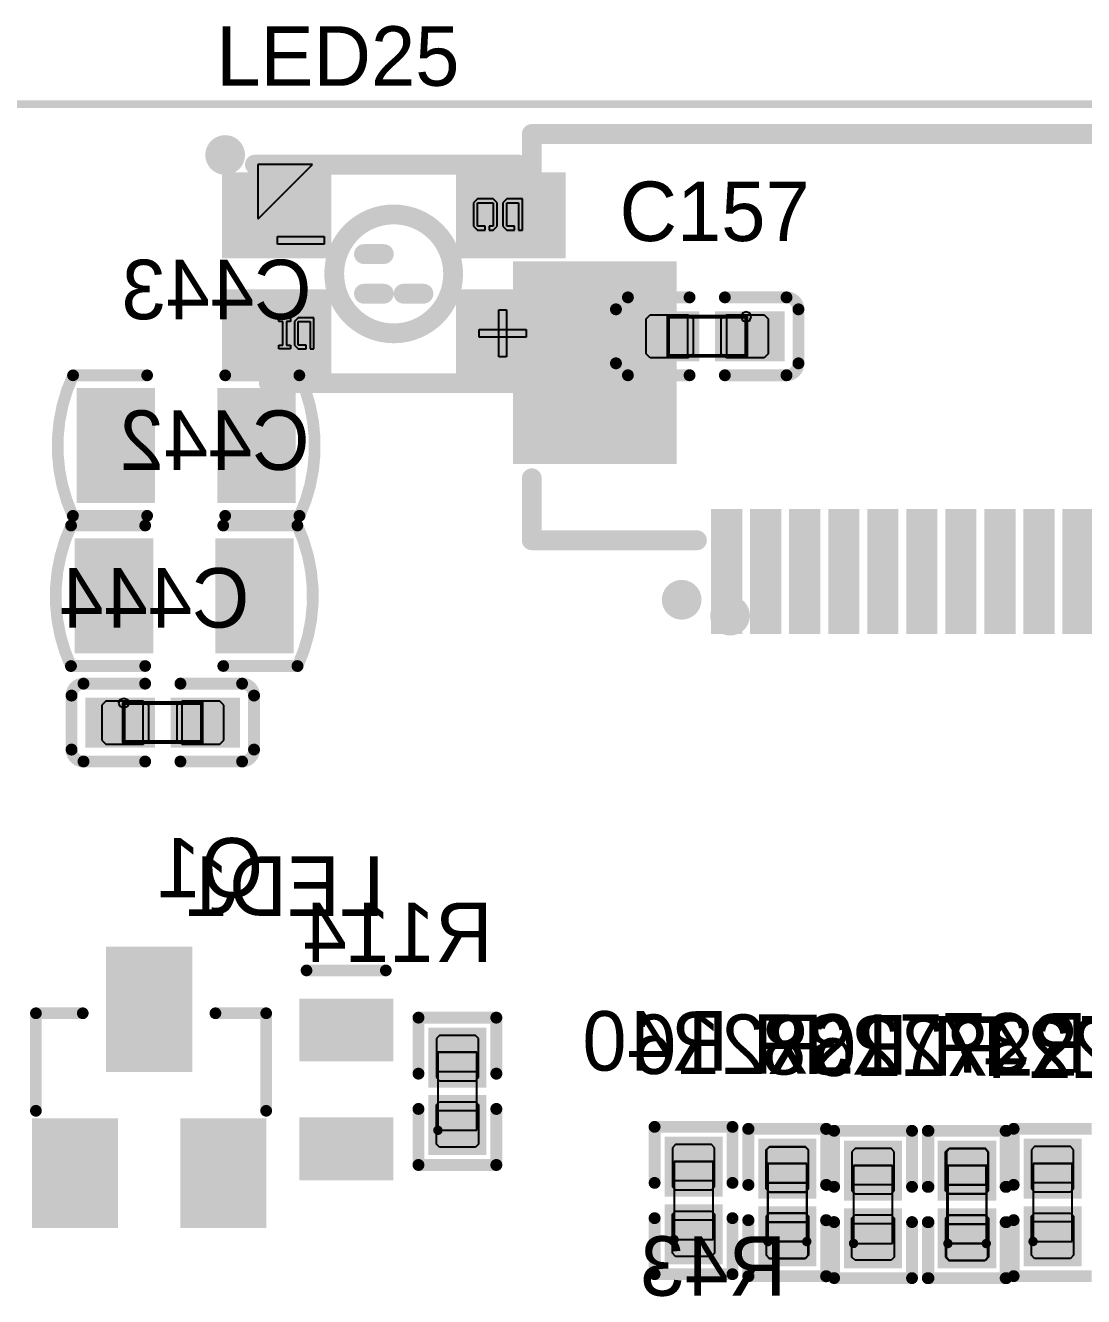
# Model space of a CAD drawing. Header units: millimetres. Extents: x 892 to 1144, y 1011 to 1123.
# Drawn here: x 965.87 to 979.42, y 1106.99 to 1123.28 of the extents above; entities that cross this region are included whole.
import ezdxf

# ---------------------------------------------------------------- set-up
doc = ezdxf.new("R2010")
doc.units = ezdxf.units.MM
for name, color, linetype in [('BottomLayer', 5, 'Continuous'), ('BottomOverlay', 54, 'Continuous'), ('BottomPaste', 16, 'Continuous'), ('BottomSolder', 6, 'Continuous'), ('KeepOutLayer', 6, 'Continuous'), ('Mechanical15', 56, 'Continuous'), ('Mechanical4', 56, 'Continuous'), ('Mechanical5', 56, 'Continuous'), ('Mechanical6', 56, 'Continuous'), ('TopLayer', 1, 'Continuous'), ('TopOverlay', 2, 'Continuous'), ('TopPaste', 8, 'Continuous'), ('TopSolder', 216, 'Continuous')]:
    doc.layers.add(name, color=color, linetype=linetype)

msp = doc.modelspace()

# ---------------------------------------------------------------- linework, layer by layer
at = {"layer": 'BottomLayer'}
for points in [[(972.16, 1117.713), (974.16, 1117.713), (972.16, 1120.213), (974.16, 1120.213)], [(966.625, 1117.265), (967.425, 1117.265), (966.625, 1118.535), (967.425, 1118.535)], [(968.425, 1117.265), (969.225, 1117.265), (968.425, 1118.535), (969.225, 1118.535)], [(974.7, 1115.537), (975, 1115.537), (974.7, 1117.037), (975, 1117.037)], [(975.2, 1115.537), (975.5, 1115.537), (975.2, 1117.037), (975.5, 1117.037)], [(975.7, 1115.537), (976, 1115.537), (975.7, 1117.037), (976, 1117.037)], [(976.2, 1115.537), (976.5, 1115.537), (976.2, 1117.037), (976.5, 1117.037)], [(976.7, 1115.537), (977, 1115.537), (976.7, 1117.037), (977, 1117.037)], [(977.2, 1115.537), (977.5, 1115.537), (977.2, 1117.037), (977.5, 1117.037)], [(977.7, 1115.537), (978, 1115.537), (977.7, 1117.037), (978, 1117.037)], [(978.2, 1115.537), (978.5, 1115.537), (978.2, 1117.037), (978.5, 1117.037)], [(978.7, 1115.537), (979, 1115.537), (978.7, 1117.037), (979, 1117.037)], [(979.2, 1115.537), (979.5, 1115.537), (979.2, 1117.037), (979.5, 1117.037)], [(966.6, 1115.34), (967.4, 1115.34), (966.6, 1116.61), (967.4, 1116.61)], [(968.4, 1115.34), (969.2, 1115.34), (968.4, 1116.61), (969.2, 1116.61)], [(966.685, 1114.08), (967.475, 1114.08), (966.685, 1114.62), (967.475, 1114.62)], [(967.775, 1114.08), (968.565, 1114.08), (967.775, 1114.62), (968.565, 1114.62)], [(967.9, 1111.375), (967, 1111.375), (967.9, 1109.975), (967, 1109.975)], [(970.475, 1110.112), (970.475, 1110.712), (969.475, 1110.112), (969.475, 1110.712)], [(971.67, 1109.775), (971.67, 1110.341), (971.13, 1109.775), (971.13, 1110.341)], [(971.67, 1108.909), (971.67, 1109.475), (971.13, 1108.909), (971.13, 1109.475)], [(970.475, 1108.588), (970.475, 1109.188), (969.475, 1108.588), (969.475, 1109.188)], [(966.95, 1109.175), (966.05, 1109.175), (966.95, 1107.975), (966.05, 1107.975)], [(968.85, 1109.175), (967.95, 1109.175), (968.85, 1107.975), (967.95, 1107.975)], [(974.695, 1108.375), (974.695, 1108.941), (974.155, 1108.375), (974.155, 1108.941)], [(975.898, 1108.349), (975.898, 1108.915), (975.358, 1108.349), (975.358, 1108.915)], [(976.995, 1108.325), (976.995, 1108.891), (976.455, 1108.325), (976.455, 1108.891)], [(978.204, 1108.324), (978.204, 1108.89), (977.664, 1108.324), (977.664, 1108.89)], [(979.295, 1108.35), (979.295, 1108.916), (978.755, 1108.35), (978.755, 1108.916)], [(974.695, 1107.509), (974.695, 1108.075), (974.155, 1107.509), (974.155, 1108.075)], [(975.898, 1107.483), (975.898, 1108.049), (975.358, 1107.483), (975.358, 1108.049)], [(979.295, 1107.484), (979.295, 1108.05), (978.755, 1107.484), (978.755, 1108.05)], [(976.995, 1107.459), (976.995, 1108.025), (976.455, 1107.459), (976.455, 1108.025)], [(978.204, 1107.458), (978.204, 1108.024), (977.664, 1107.458), (977.664, 1108.024)]]:
    msp.add_solid(points, dxfattribs=at)
at = {"layer": 'BottomOverlay'}
for points, const_width in [([(972.353, 1121.893), (987.847, 1121.893)], 0.254), ([(972.353, 1120.444), (972.353, 1121.893)], 0.254), ([(966.475, 1118.8), (967.425, 1118.8)], 0.15), ([(968.425, 1118.8), (969.375, 1118.8)], 0.15), ([(972.353, 1116.686), (972.353, 1117.481)], 0.254), ([(966.475, 1117), (967.425, 1117)], 0.15), ([(968.425, 1117), (969.375, 1117)], 0.15), ([(966.45, 1116.875), (967.4, 1116.875)], 0.15), ([(968.4, 1116.875), (969.35, 1116.875)], 0.15), ([(972.353, 1116.686), (974.469, 1116.686)], 0.254), ([(966.45, 1115.075), (967.4, 1115.075)], 0.15), ([(968.4, 1115.075), (969.35, 1115.075)], 0.15), ([(966.609, 1114.849), (967.399, 1114.849)], 0.152), ([(967.851, 1114.849), (968.641, 1114.849)], 0.152), ([(966.456, 1114.004), (966.456, 1114.696)], 0.152), ([(968.794, 1114.004), (968.794, 1114.696)], 0.152), ([(966.609, 1113.851), (967.399, 1113.851)], 0.152), ([(967.851, 1113.851), (968.641, 1113.851)], 0.152), ([(969.467, 1111.174), (970.483, 1111.174)], 0.15), ([(966, 1110.625), (966.6, 1110.625)], 0.15), ([(966, 1109.375), (966, 1110.625)], 0.15), ([(968.3, 1110.625), (968.95, 1110.625)], 0.15), ([(968.95, 1109.375), (968.95, 1110.625)], 0.15), ([(970.901, 1109.851), (970.901, 1110.569)], 0.152), ([(970.901, 1110.569), (971.899, 1110.569)], 0.152), ([(971.899, 1109.851), (971.899, 1110.569)], 0.152), ([(970.901, 1108.681), (970.901, 1109.399)], 0.152), ([(971.899, 1108.681), (971.899, 1109.399)], 0.152), ([(973.926, 1108.451), (973.926, 1109.169)], 0.152), ([(973.926, 1109.169), (974.924, 1109.169)], 0.152), ([(974.924, 1108.451), (974.924, 1109.169)], 0.152), ([(975.129, 1108.425), (975.129, 1109.143)], 0.152), ([(975.129, 1109.143), (976.127, 1109.143)], 0.152), ([(976.127, 1108.425), (976.127, 1109.143)], 0.152), ([(976.226, 1108.401), (976.226, 1109.119)], 0.152), ([(976.226, 1109.119), (977.224, 1109.119)], 0.152), ([(977.224, 1108.401), (977.224, 1109.119)], 0.152), ([(977.435, 1108.4), (977.435, 1109.118)], 0.152), ([(977.435, 1109.118), (978.433, 1109.118)], 0.152), ([(978.433, 1108.4), (978.433, 1109.118)], 0.152), ([(978.526, 1108.426), (978.526, 1109.144)], 0.152), ([(978.526, 1109.144), (979.524, 1109.144)], 0.152), ([(970.901, 1108.681), (971.899, 1108.681)], 0.152), ([(973.926, 1107.281), (973.926, 1107.999)], 0.152), ([(974.924, 1107.281), (974.924, 1107.999)], 0.152), ([(975.129, 1107.255), (975.129, 1107.973)], 0.152), ([(976.127, 1107.255), (976.127, 1107.973)], 0.152), ([(978.526, 1107.256), (978.526, 1107.974)], 0.152), ([(976.226, 1107.231), (976.226, 1107.949)], 0.152), ([(977.224, 1107.231), (977.224, 1107.949)], 0.152), ([(977.435, 1107.23), (977.435, 1107.948)], 0.152), ([(978.433, 1107.23), (978.433, 1107.948)], 0.152), ([(973.926, 1107.281), (974.924, 1107.281)], 0.152), ([(975.129, 1107.255), (976.127, 1107.255)], 0.152), ([(976.226, 1107.231), (977.224, 1107.231)], 0.152), ([(977.435, 1107.23), (978.433, 1107.23)], 0.152), ([(978.526, 1107.256), (979.524, 1107.256)], 0.152)]:
    msp.add_lwpolyline(points, dxfattribs=dict(at, const_width=const_width))
for points, const_width in [([(972.289, 1121.893, 1), (972.416, 1121.893, 1)], 0.127), ([(972.289, 1121.893, 1), (972.416, 1121.893, 1)], 0.127), ([(972.289, 1120.444, 1), (972.416, 1120.444, 1)], 0.127), ([(966.437, 1118.8, 1), (966.512, 1118.8, 1)], 0.075), ([(966.438, 1118.8, 1), (966.513, 1118.8, 1)], 0.075), ([(967.387, 1118.8, 1), (967.462, 1118.8, 1)], 0.075), ([(968.387, 1118.8, 1), (968.462, 1118.8, 1)], 0.075), ([(969.337, 1118.8, 1), (969.412, 1118.8, 1)], 0.075), ([(969.337, 1118.8, 1), (969.412, 1118.8, 1)], 0.075), ([(972.289, 1117.481, 1), (972.416, 1117.481, 1)], 0.127), ([(966.435, 1116.999, 1), (966.51, 1116.999, 1)], 0.075), ([(966.437, 1117, 1), (966.512, 1117, 1)], 0.075), ([(967.387, 1117, 1), (967.462, 1117, 1)], 0.075), ([(968.387, 1117, 1), (968.462, 1117, 1)], 0.075), ([(969.337, 1117, 1), (969.412, 1117, 1)], 0.075), ([(969.34, 1116.999, 1), (969.415, 1116.999, 1)], 0.075), ([(966.412, 1116.875, 1), (966.487, 1116.875, 1)], 0.075), ([(966.413, 1116.875, 1), (966.488, 1116.875, 1)], 0.075), ([(967.362, 1116.875, 1), (967.437, 1116.875, 1)], 0.075), ([(968.362, 1116.875, 1), (968.437, 1116.875, 1)], 0.075), ([(969.312, 1116.875, 1), (969.387, 1116.875, 1)], 0.075), ([(969.312, 1116.875, 1), (969.387, 1116.875, 1)], 0.075), ([(972.289, 1116.686, 1), (972.416, 1116.686, 1)], 0.127), ([(972.289, 1116.686, 1), (972.416, 1116.686, 1)], 0.127), ([(974.405, 1116.686, 1), (974.532, 1116.686, 1)], 0.127), ([(974.4, 1115.924, 1), (974.146, 1115.924, 1)], 0.254), ([(974.082, 1115.924, 1), (974.209, 1115.924, 1)], 0.127), ([(974.336, 1115.924, 1), (974.463, 1115.924, 1)], 0.127), ([(966.41, 1115.074, 1), (966.485, 1115.074, 1)], 0.075), ([(966.412, 1115.075, 1), (966.487, 1115.075, 1)], 0.075), ([(967.362, 1115.075, 1), (967.437, 1115.075, 1)], 0.075), ([(968.362, 1115.075, 1), (968.437, 1115.075, 1)], 0.075), ([(969.312, 1115.075, 1), (969.387, 1115.075, 1)], 0.075), ([(969.315, 1115.074, 1), (969.39, 1115.074, 1)], 0.075), ([(966.571, 1114.849, 1), (966.647, 1114.849, 1)], 0.0762), ([(966.571, 1114.849, 1), (966.647, 1114.849, 1)], 0.0762), ([(967.361, 1114.849, 1), (967.437, 1114.849, 1)], 0.0762), ([(967.813, 1114.849, 1), (967.889, 1114.849, 1)], 0.0762), ([(968.603, 1114.849, 1), (968.679, 1114.849, 1)], 0.0762), ([(968.603, 1114.849, 1), (968.679, 1114.849, 1)], 0.0762), ([(966.418, 1114.696, 1), (966.494, 1114.696, 1)], 0.0762), ([(966.418, 1114.696, 1), (966.494, 1114.696, 1)], 0.0762), ([(968.756, 1114.696, 1), (968.832, 1114.696, 1)], 0.0762), ([(968.756, 1114.696, 1), (968.832, 1114.696, 1)], 0.0762), ([(966.418, 1114.004, 1), (966.494, 1114.004, 1)], 0.0762), ([(966.418, 1114.004, 1), (966.494, 1114.004, 1)], 0.0762), ([(968.756, 1114.004, 1), (968.832, 1114.004, 1)], 0.0762), ([(968.756, 1114.004, 1), (968.832, 1114.004, 1)], 0.0762), ([(966.571, 1113.851, 1), (966.647, 1113.851, 1)], 0.0762), ([(966.571, 1113.851, 1), (966.647, 1113.851, 1)], 0.0762), ([(967.361, 1113.851, 1), (967.437, 1113.851, 1)], 0.0762), ([(967.813, 1113.851, 1), (967.889, 1113.851, 1)], 0.0762), ([(968.603, 1113.851, 1), (968.679, 1113.851, 1)], 0.0762), ([(968.603, 1113.851, 1), (968.679, 1113.851, 1)], 0.0762), ([(969.429, 1111.174, 1), (969.504, 1111.174, 1)], 0.075), ([(970.445, 1111.174, 1), (970.52, 1111.174, 1)], 0.075), ([(965.962, 1110.625, 1), (966.037, 1110.625, 1)], 0.075), ([(965.962, 1110.625, 1), (966.037, 1110.625, 1)], 0.075), ([(966.562, 1110.625, 1), (966.637, 1110.625, 1)], 0.075), ([(968.262, 1110.625, 1), (968.337, 1110.625, 1)], 0.075), ([(968.912, 1110.625, 1), (968.987, 1110.625, 1)], 0.075), ([(968.912, 1110.625, 1), (968.987, 1110.625, 1)], 0.075), ([(970.863, 1110.569, 1), (970.939, 1110.569, 1)], 0.0762), ([(970.863, 1110.569, 1), (970.939, 1110.569, 1)], 0.0762), ([(971.86, 1110.569, 1), (971.937, 1110.569, 1)], 0.0762), ([(971.86, 1110.569, 1), (971.937, 1110.569, 1)], 0.0762), ([(970.863, 1109.851, 1), (970.939, 1109.851, 1)], 0.0762), ([(971.86, 1109.851, 1), (971.937, 1109.851, 1)], 0.0762), ([(965.962, 1109.375, 1), (966.037, 1109.375, 1)], 0.075), ([(968.912, 1109.375, 1), (968.987, 1109.375, 1)], 0.075), ([(970.863, 1109.399, 1), (970.939, 1109.399, 1)], 0.0762), ([(971.86, 1109.399, 1), (971.937, 1109.399, 1)], 0.0762), ([(973.888, 1109.169, 1), (973.964, 1109.169, 1)], 0.0762), ([(973.888, 1109.169, 1), (973.964, 1109.169, 1)], 0.0762), ([(974.886, 1109.169, 1), (974.962, 1109.169, 1)], 0.0762), ([(974.886, 1109.169, 1), (974.962, 1109.169, 1)], 0.0762), ([(975.091, 1109.143, 1), (975.167, 1109.143, 1)], 0.0762), ([(975.091, 1109.143, 1), (975.167, 1109.143, 1)], 0.0762), ([(976.088, 1109.143, 1), (976.165, 1109.143, 1)], 0.0762), ([(976.088, 1109.143, 1), (976.165, 1109.143, 1)], 0.0762), ([(976.188, 1109.119, 1), (976.264, 1109.119, 1)], 0.0762), ([(976.188, 1109.119, 1), (976.264, 1109.119, 1)], 0.0762), ([(977.186, 1109.119, 1), (977.262, 1109.119, 1)], 0.0762), ([(977.186, 1109.119, 1), (977.262, 1109.119, 1)], 0.0762), ([(977.397, 1109.118, 1), (977.473, 1109.118, 1)], 0.0762), ([(977.397, 1109.118, 1), (977.473, 1109.118, 1)], 0.0762), ([(978.395, 1109.118, 1), (978.471, 1109.118, 1)], 0.0762), ([(978.395, 1109.118, 1), (978.471, 1109.118, 1)], 0.0762), ([(978.488, 1109.144, 1), (978.564, 1109.144, 1)], 0.0762), ([(978.488, 1109.144, 1), (978.564, 1109.144, 1)], 0.0762), ([(970.863, 1108.681, 1), (970.939, 1108.681, 1)], 0.0762), ([(970.863, 1108.681, 1), (970.939, 1108.681, 1)], 0.0762), ([(971.86, 1108.681, 1), (971.937, 1108.681, 1)], 0.0762), ([(971.86, 1108.681, 1), (971.937, 1108.681, 1)], 0.0762), ([(973.888, 1108.451, 1), (973.964, 1108.451, 1)], 0.0762), ([(974.886, 1108.451, 1), (974.962, 1108.451, 1)], 0.0762), ([(975.091, 1108.425, 1), (975.167, 1108.425, 1)], 0.0762), ([(976.088, 1108.425, 1), (976.165, 1108.425, 1)], 0.0762), ([(976.188, 1108.401, 1), (976.264, 1108.401, 1)], 0.0762), ([(977.186, 1108.401, 1), (977.262, 1108.401, 1)], 0.0762), ([(977.397, 1108.4, 1), (977.473, 1108.4, 1)], 0.0762), ([(978.395, 1108.4, 1), (978.471, 1108.4, 1)], 0.0762), ([(978.488, 1108.426, 1), (978.564, 1108.426, 1)], 0.0762), ([(973.888, 1107.999, 1), (973.964, 1107.999, 1)], 0.0762), ([(974.886, 1107.999, 1), (974.962, 1107.999, 1)], 0.0762), ([(975.091, 1107.973, 1), (975.167, 1107.973, 1)], 0.0762), ([(976.088, 1107.973, 1), (976.165, 1107.973, 1)], 0.0762), ([(978.488, 1107.974, 1), (978.564, 1107.974, 1)], 0.0762), ([(976.188, 1107.949, 1), (976.264, 1107.949, 1)], 0.0762), ([(977.186, 1107.949, 1), (977.262, 1107.949, 1)], 0.0762), ([(977.397, 1107.948, 1), (977.473, 1107.948, 1)], 0.0762), ([(978.395, 1107.948, 1), (978.471, 1107.948, 1)], 0.0762), ([(973.888, 1107.281, 1), (973.964, 1107.281, 1)], 0.0762), ([(973.888, 1107.281, 1), (973.964, 1107.281, 1)], 0.0762), ([(974.886, 1107.281, 1), (974.962, 1107.281, 1)], 0.0762), ([(974.886, 1107.281, 1), (974.962, 1107.281, 1)], 0.0762), ([(975.091, 1107.255, 1), (975.167, 1107.255, 1)], 0.0762), ([(975.091, 1107.255, 1), (975.167, 1107.255, 1)], 0.0762), ([(976.088, 1107.255, 1), (976.165, 1107.255, 1)], 0.0762), ([(976.088, 1107.255, 1), (976.165, 1107.255, 1)], 0.0762), ([(976.188, 1107.231, 1), (976.264, 1107.231, 1)], 0.0762), ([(976.188, 1107.231, 1), (976.264, 1107.231, 1)], 0.0762), ([(977.186, 1107.231, 1), (977.262, 1107.231, 1)], 0.0762), ([(977.186, 1107.231, 1), (977.262, 1107.231, 1)], 0.0762), ([(977.397, 1107.23, 1), (977.473, 1107.23, 1)], 0.0762), ([(977.397, 1107.23, 1), (977.473, 1107.23, 1)], 0.0762), ([(978.395, 1107.23, 1), (978.471, 1107.23, 1)], 0.0762), ([(978.395, 1107.23, 1), (978.471, 1107.23, 1)], 0.0762), ([(978.488, 1107.256, 1), (978.564, 1107.256, 1)], 0.0762), ([(978.488, 1107.256, 1), (978.564, 1107.256, 1)], 0.0762)]:
    msp.add_lwpolyline(points, format="xyb", close=True, dxfattribs=dict(at, const_width=const_width))
for points, const_width in [([(966.473, 1116.999, -0.21896), (966.476, 1118.8)], 0.15), ([(969.374, 1118.8, -0.21896), (969.377, 1116.999)], 0.15), ([(966.448, 1115.074, -0.21896), (966.451, 1116.875)], 0.15), ([(969.349, 1116.875, -0.21896), (969.352, 1115.074)], 0.15), ([(966.456, 1114.696, -0.414214), (966.609, 1114.849)], 0.152), ([(968.641, 1114.849, -0.414214), (968.794, 1114.696)], 0.152), ([(966.609, 1113.851, -0.414214), (966.456, 1114.004)], 0.152), ([(968.794, 1114.004, -0.414214), (968.641, 1113.851)], 0.152)]:
    msp.add_lwpolyline(points, format="xyb", dxfattribs=dict(at, const_width=const_width))
at = {"layer": 'BottomPaste'}
for p, q in [((966.895, 1114.625), (966.845, 1114.575)), ((966.845, 1114.575), (966.845, 1114.125)), ((967.375, 1114.625), (966.895, 1114.625)), ((967.445, 1114.575), (967.375, 1114.625)), ((967.445, 1114.125), (967.445, 1114.575)), ((967.875, 1114.625), (967.805, 1114.575)), ((967.805, 1114.575), (967.805, 1114.125)), ((968.355, 1114.625), (967.875, 1114.625)), ((968.405, 1114.575), (968.355, 1114.625)), ((968.405, 1114.125), (968.405, 1114.575)), ((966.845, 1114.125), (966.895, 1114.075)), ((966.895, 1114.075), (967.375, 1114.075)), ((967.375, 1114.075), (967.445, 1114.125)), ((967.805, 1114.125), (967.875, 1114.075)), ((967.875, 1114.075), (968.355, 1114.075)), ((968.355, 1114.075), (968.405, 1114.125)), ((971.17, 1110.341), (971.13, 1110.301)), ((971.63, 1110.341), (971.17, 1110.341)), ((971.67, 1110.301), (971.63, 1110.341)), ((971.13, 1110.301), (971.13, 1109.8)), ((971.67, 1109.8), (971.67, 1110.301)), ((971.13, 1109.8), (971.17, 1109.76)), ((971.17, 1109.76), (971.63, 1109.76)), ((971.63, 1109.76), (971.67, 1109.8)), ((971.13, 1109.45), (971.17, 1109.49)), ((971.13, 1108.949), (971.13, 1109.45)), ((971.17, 1109.49), (971.63, 1109.49)), ((971.63, 1109.49), (971.67, 1109.45)), ((971.67, 1109.45), (971.67, 1108.949)), ((971.17, 1108.909), (971.13, 1108.949)), ((971.63, 1108.909), (971.17, 1108.909)), ((971.67, 1108.949), (971.63, 1108.909)), ((974.195, 1108.941), (974.155, 1108.901)), ((974.155, 1108.901), (974.155, 1108.4)), ((974.655, 1108.941), (974.195, 1108.941)), ((974.695, 1108.901), (974.655, 1108.941)), ((974.695, 1108.4), (974.695, 1108.901)), ((975.398, 1108.915), (975.358, 1108.875)), ((975.358, 1108.875), (975.358, 1108.374)), ((975.858, 1108.915), (975.398, 1108.915)), ((975.898, 1108.875), (975.858, 1108.915)), ((975.898, 1108.374), (975.898, 1108.875)), ((976.495, 1108.891), (976.455, 1108.851)), ((976.955, 1108.891), (976.495, 1108.891)), ((976.995, 1108.851), (976.955, 1108.891)), ((977.704, 1108.89), (977.664, 1108.85)), ((978.164, 1108.89), (977.704, 1108.89)), ((978.204, 1108.85), (978.164, 1108.89)), ((978.795, 1108.916), (978.755, 1108.876)), ((978.755, 1108.876), (978.755, 1108.375)), ((979.255, 1108.916), (978.795, 1108.916)), ((979.295, 1108.876), (979.255, 1108.916)), ((979.295, 1108.375), (979.295, 1108.876)), ((976.455, 1108.851), (976.455, 1108.35)), ((976.995, 1108.35), (976.995, 1108.851)), ((977.664, 1108.85), (977.664, 1108.349)), ((978.204, 1108.349), (978.204, 1108.85)), ((974.155, 1108.4), (974.195, 1108.36)), ((974.655, 1108.36), (974.695, 1108.4)), ((975.358, 1108.374), (975.398, 1108.334)), ((975.858, 1108.334), (975.898, 1108.374)), ((978.755, 1108.375), (978.795, 1108.335)), ((979.255, 1108.335), (979.295, 1108.375)), ((974.195, 1108.36), (974.655, 1108.36)), ((975.398, 1108.334), (975.858, 1108.334)), ((976.455, 1108.35), (976.495, 1108.31)), ((976.495, 1108.31), (976.955, 1108.31)), ((976.955, 1108.31), (976.995, 1108.35)), ((977.664, 1108.349), (977.704, 1108.309)), ((977.704, 1108.309), (978.164, 1108.309)), ((978.164, 1108.309), (978.204, 1108.349)), ((978.795, 1108.335), (979.255, 1108.335)), ((974.155, 1108.05), (974.195, 1108.09)), ((974.155, 1107.549), (974.155, 1108.05)), ((974.195, 1108.09), (974.655, 1108.09)), ((974.655, 1108.09), (974.695, 1108.05)), ((974.695, 1108.05), (974.695, 1107.549)), ((975.358, 1108.024), (975.398, 1108.064)), ((975.398, 1108.064), (975.858, 1108.064)), ((975.858, 1108.064), (975.898, 1108.024)), ((978.755, 1108.025), (978.795, 1108.065)), ((978.795, 1108.065), (979.255, 1108.065)), ((979.255, 1108.065), (979.295, 1108.025)), ((975.358, 1107.523), (975.358, 1108.024)), ((975.898, 1108.024), (975.898, 1107.523)), ((976.455, 1108), (976.495, 1108.04)), ((976.455, 1107.499), (976.455, 1108)), ((976.495, 1108.04), (976.955, 1108.04)), ((976.955, 1108.04), (976.995, 1108)), ((976.995, 1108), (976.995, 1107.499)), ((977.664, 1107.999), (977.704, 1108.039)), ((977.664, 1107.498), (977.664, 1107.999)), ((977.704, 1108.039), (978.164, 1108.039)), ((978.164, 1108.039), (978.204, 1107.999)), ((978.204, 1107.999), (978.204, 1107.498)), ((978.755, 1107.524), (978.755, 1108.025)), ((979.295, 1108.025), (979.295, 1107.524)), ((974.195, 1107.509), (974.155, 1107.549)), ((974.655, 1107.509), (974.195, 1107.509)), ((974.695, 1107.549), (974.655, 1107.509)), ((975.398, 1107.483), (975.358, 1107.523)), ((975.858, 1107.483), (975.398, 1107.483)), ((975.898, 1107.523), (975.858, 1107.483)), ((976.495, 1107.459), (976.455, 1107.499)), ((976.955, 1107.459), (976.495, 1107.459)), ((976.995, 1107.499), (976.955, 1107.459)), ((977.704, 1107.458), (977.664, 1107.498)), ((978.164, 1107.458), (977.704, 1107.458)), ((978.204, 1107.498), (978.164, 1107.458)), ((978.795, 1107.484), (978.755, 1107.524)), ((979.255, 1107.484), (978.795, 1107.484)), ((979.295, 1107.524), (979.255, 1107.484))]:
    msp.add_line(p, q, dxfattribs=at)
for points in [[(972.16, 1117.713), (974.16, 1117.713), (972.16, 1120.213), (974.16, 1120.213)], [(966.625, 1117.265), (967.425, 1117.265), (966.625, 1118.535), (967.425, 1118.535)], [(968.425, 1117.265), (969.225, 1117.265), (968.425, 1118.535), (969.225, 1118.535)], [(974.7, 1115.537), (975, 1115.537), (974.7, 1117.037), (975, 1117.037)], [(975.2, 1115.537), (975.5, 1115.537), (975.2, 1117.037), (975.5, 1117.037)], [(975.7, 1115.537), (976, 1115.537), (975.7, 1117.037), (976, 1117.037)], [(976.2, 1115.537), (976.5, 1115.537), (976.2, 1117.037), (976.5, 1117.037)], [(976.7, 1115.537), (977, 1115.537), (976.7, 1117.037), (977, 1117.037)], [(977.2, 1115.537), (977.5, 1115.537), (977.2, 1117.037), (977.5, 1117.037)], [(977.7, 1115.537), (978, 1115.537), (977.7, 1117.037), (978, 1117.037)], [(978.2, 1115.537), (978.5, 1115.537), (978.2, 1117.037), (978.5, 1117.037)], [(978.7, 1115.537), (979, 1115.537), (978.7, 1117.037), (979, 1117.037)], [(979.2, 1115.537), (979.5, 1115.537), (979.2, 1117.037), (979.5, 1117.037)], [(966.6, 1115.34), (967.4, 1115.34), (966.6, 1116.61), (967.4, 1116.61)], [(968.4, 1115.34), (969.2, 1115.34), (968.4, 1116.61), (969.2, 1116.61)], [(966.685, 1114.08), (967.475, 1114.08), (966.685, 1114.62), (967.475, 1114.62)], [(967.775, 1114.08), (968.565, 1114.08), (967.775, 1114.62), (968.565, 1114.62)], [(967.9, 1111.375), (967, 1111.375), (967.9, 1109.975), (967, 1109.975)], [(970.475, 1110.112), (970.475, 1110.712), (969.475, 1110.112), (969.475, 1110.712)], [(971.67, 1109.775), (971.67, 1110.341), (971.13, 1109.775), (971.13, 1110.341)], [(971.67, 1108.909), (971.67, 1109.475), (971.13, 1108.909), (971.13, 1109.475)], [(970.475, 1108.588), (970.475, 1109.188), (969.475, 1108.588), (969.475, 1109.188)], [(966.95, 1109.175), (966.05, 1109.175), (966.95, 1107.975), (966.05, 1107.975)], [(968.85, 1109.175), (967.95, 1109.175), (968.85, 1107.975), (967.95, 1107.975)], [(974.695, 1108.375), (974.695, 1108.941), (974.155, 1108.375), (974.155, 1108.941)], [(975.898, 1108.349), (975.898, 1108.915), (975.358, 1108.349), (975.358, 1108.915)], [(976.995, 1108.325), (976.995, 1108.891), (976.455, 1108.325), (976.455, 1108.891)], [(978.204, 1108.324), (978.204, 1108.89), (977.664, 1108.324), (977.664, 1108.89)], [(979.295, 1108.35), (979.295, 1108.916), (978.755, 1108.35), (978.755, 1108.916)], [(974.695, 1107.509), (974.695, 1108.075), (974.155, 1107.509), (974.155, 1108.075)], [(975.898, 1107.483), (975.898, 1108.049), (975.358, 1107.483), (975.358, 1108.049)], [(979.295, 1107.484), (979.295, 1108.05), (978.755, 1107.484), (978.755, 1108.05)], [(976.995, 1107.459), (976.995, 1108.025), (976.455, 1107.459), (976.455, 1108.025)], [(978.204, 1107.458), (978.204, 1108.024), (977.664, 1107.458), (977.664, 1108.024)]]:
    msp.add_solid(points, dxfattribs=at)
at = {"layer": 'BottomSolder'}
for points in [[(972.11, 1117.663), (974.21, 1117.663), (972.11, 1120.263), (974.21, 1120.263)], [(966.523, 1117.163), (967.527, 1117.163), (966.523, 1118.637), (967.527, 1118.637)], [(968.323, 1117.163), (969.327, 1117.163), (968.323, 1118.637), (969.327, 1118.637)], [(974.65, 1115.487), (975.05, 1115.487), (974.65, 1117.087), (975.05, 1117.087)], [(975.15, 1115.487), (975.55, 1115.487), (975.15, 1117.087), (975.55, 1117.087)], [(975.65, 1115.487), (976.05, 1115.487), (975.65, 1117.087), (976.05, 1117.087)], [(976.15, 1115.487), (976.55, 1115.487), (976.15, 1117.087), (976.55, 1117.087)], [(976.65, 1115.487), (977.05, 1115.487), (976.65, 1117.087), (977.05, 1117.087)], [(977.15, 1115.487), (977.55, 1115.487), (977.15, 1117.087), (977.55, 1117.087)], [(977.65, 1115.487), (978.05, 1115.487), (977.65, 1117.087), (978.05, 1117.087)], [(978.15, 1115.487), (978.55, 1115.487), (978.15, 1117.087), (978.55, 1117.087)], [(978.65, 1115.487), (979.05, 1115.487), (978.65, 1117.087), (979.05, 1117.087)], [(979.15, 1115.487), (979.55, 1115.487), (979.15, 1117.087), (979.55, 1117.087)], [(966.498, 1115.238), (967.502, 1115.238), (966.498, 1116.712), (967.502, 1116.712)], [(968.298, 1115.238), (969.302, 1115.238), (968.298, 1116.712), (969.302, 1116.712)], [(966.634, 1114.029), (967.526, 1114.029), (966.634, 1114.671), (967.526, 1114.671)], [(967.724, 1114.029), (968.616, 1114.029), (967.724, 1114.671), (968.616, 1114.671)], [(968.002, 1111.477), (966.898, 1111.477), (968.002, 1109.873), (966.898, 1109.873)], [(970.577, 1110.01), (970.577, 1110.814), (969.373, 1110.01), (969.373, 1110.814)], [(971.772, 1109.673), (971.772, 1110.442), (971.028, 1109.673), (971.028, 1110.442)], [(971.772, 1108.808), (971.772, 1109.577), (971.028, 1108.808), (971.028, 1109.577)], [(967.052, 1109.277), (965.948, 1109.277), (967.052, 1107.873), (965.948, 1107.873)], [(968.952, 1109.277), (967.848, 1109.277), (968.952, 1107.873), (967.848, 1107.873)], [(970.577, 1108.486), (970.577, 1109.29), (969.373, 1108.486), (969.373, 1109.29)], [(974.797, 1108.273), (974.797, 1109.042), (974.053, 1108.273), (974.053, 1109.042)], [(976, 1108.247), (976, 1109.016), (975.256, 1108.247), (975.256, 1109.016)], [(977.097, 1108.223), (977.097, 1108.992), (976.353, 1108.223), (976.353, 1108.992)], [(978.306, 1108.222), (978.306, 1108.991), (977.562, 1108.222), (977.562, 1108.991)], [(979.397, 1108.248), (979.397, 1109.017), (978.653, 1108.248), (978.653, 1109.017)], [(974.797, 1107.408), (974.797, 1108.177), (974.053, 1107.408), (974.053, 1108.177)], [(976, 1107.382), (976, 1108.151), (975.256, 1107.382), (975.256, 1108.151)], [(977.097, 1107.358), (977.097, 1108.127), (976.353, 1107.358), (976.353, 1108.127)], [(978.306, 1107.357), (978.306, 1108.126), (977.562, 1107.357), (977.562, 1108.126)], [(979.397, 1107.383), (979.397, 1108.152), (978.653, 1107.383), (978.653, 1108.152)]]:
    msp.add_solid(points, dxfattribs=at)
at = {"layer": 'KeepOutLayer', "const_width": 0.1}
msp.add_lwpolyline([(891.925, 1122.275), (1123.925, 1122.275)], dxfattribs=at)
at = {"layer": 'Mechanical15'}
for p, q in [((975.1, 1119.615), (975.054, 1119.596)), ((975.146, 1119.596), (975.1, 1119.615)), ((974.35, 1119.55), (974.1, 1119.55)), ((974.1, 1119.55), (974.1, 1119.05)), ((974.35, 1119.05), (974.35, 1119.55)), ((974.85, 1119.55), (975.1, 1119.55)), ((974.85, 1119.05), (974.85, 1119.55)), ((975.054, 1119.596), (975.035, 1119.55)), ((975.035, 1119.55), (975.035, 1119.55)), ((975.035, 1119.55), (975.054, 1119.504)), ((975.054, 1119.504), (975.1, 1119.485)), ((975.1, 1119.55), (975.1, 1119.05)), ((975.1, 1119.485), (975.146, 1119.504)), ((975.165, 1119.55), (975.146, 1119.596)), ((975.146, 1119.504), (975.165, 1119.55)), ((975.165, 1119.55), (975.165, 1119.55)), ((974.1, 1119.05), (974.35, 1119.05)), ((975.1, 1119.05), (974.85, 1119.05)), ((967.06, 1114.6), (967.079, 1114.646)), ((967.079, 1114.554), (967.06, 1114.6)), ((967.06, 1114.6), (967.06, 1114.6)), ((967.079, 1114.646), (967.125, 1114.665)), ((967.125, 1114.665), (967.171, 1114.646)), ((967.375, 1114.6), (967.125, 1114.6)), ((967.125, 1114.6), (967.125, 1114.1)), ((967.171, 1114.646), (967.19, 1114.6)), ((967.19, 1114.6), (967.171, 1114.554)), ((967.19, 1114.6), (967.19, 1114.6)), ((967.375, 1114.1), (967.375, 1114.6)), ((967.875, 1114.6), (968.125, 1114.6)), ((967.875, 1114.1), (967.875, 1114.6)), ((968.125, 1114.6), (968.125, 1114.1)), ((967.125, 1114.535), (967.079, 1114.554)), ((967.171, 1114.554), (967.125, 1114.535)), ((967.125, 1114.1), (967.375, 1114.1)), ((968.125, 1114.1), (967.875, 1114.1))]:
    msp.add_line(p, q, dxfattribs=at)
at = {"layer": 'Mechanical15', "const_width": 0.0508}
for points in [[(974.1, 1119.55), (975.1, 1119.55)], [(974.1, 1119.05), (974.1, 1119.55)], [(975.1, 1119.05), (975.1, 1119.55)], [(974.1, 1119.05), (975.1, 1119.05)], [(967.125, 1114.6), (968.125, 1114.6)], [(967.125, 1114.1), (967.125, 1114.6)], [(968.125, 1114.1), (968.125, 1114.6)], [(967.125, 1114.1), (968.125, 1114.1)]]:
    msp.add_lwpolyline(points, dxfattribs=at)
at = {"layer": 'Mechanical15', "const_width": 0.0254}
for points in [[(974.087, 1119.55, 1), (974.113, 1119.55, 1)], [(974.087, 1119.55, 1), (974.113, 1119.55, 1)], [(975.087, 1119.55, 1), (975.113, 1119.55, 1)], [(975.087, 1119.55, 1), (975.113, 1119.55, 1)], [(974.087, 1119.05, 1), (974.113, 1119.05, 1)], [(974.087, 1119.05, 1), (974.113, 1119.05, 1)], [(975.087, 1119.05, 1), (975.113, 1119.05, 1)], [(975.087, 1119.05, 1), (975.113, 1119.05, 1)], [(967.112, 1114.6, 1), (967.138, 1114.6, 1)], [(967.112, 1114.6, 1), (967.138, 1114.6, 1)], [(968.112, 1114.6, 1), (968.138, 1114.6, 1)], [(968.112, 1114.6, 1), (968.138, 1114.6, 1)], [(967.112, 1114.1, 1), (967.138, 1114.1, 1)], [(967.112, 1114.1, 1), (967.138, 1114.1, 1)], [(968.112, 1114.1, 1), (968.138, 1114.1, 1)], [(968.112, 1114.1, 1), (968.138, 1114.1, 1)]]:
    msp.add_lwpolyline(points, format="xyb", close=True, dxfattribs=at)
at = {"layer": 'Mechanical4'}
for p, q in [((971.15, 1110.125), (971.15, 1109.125)), ((971.65, 1110.125), (971.15, 1110.125)), ((971.65, 1109.125), (971.65, 1110.125)), ((971.15, 1109.125), (971.65, 1109.125)), ((974.175, 1108.725), (974.175, 1107.725)), ((974.675, 1108.725), (974.175, 1108.725)), ((974.675, 1107.725), (974.675, 1108.725)), ((975.375, 1107.699), (975.375, 1108.699)), ((975.375, 1108.699), (975.875, 1108.699)), ((975.378, 1108.699), (975.378, 1107.699)), ((975.878, 1108.699), (975.378, 1108.699)), ((975.875, 1108.699), (975.875, 1107.699)), ((975.878, 1107.699), (975.878, 1108.699)), ((978.775, 1108.7), (978.775, 1107.7)), ((979.275, 1108.7), (978.775, 1108.7)), ((979.275, 1107.7), (979.275, 1108.7)), ((976.475, 1108.675), (976.475, 1107.675)), ((976.975, 1108.675), (976.475, 1108.675)), ((976.975, 1107.675), (976.975, 1108.675)), ((977.675, 1107.674), (977.675, 1108.674)), ((977.675, 1108.674), (978.175, 1108.674)), ((977.684, 1108.674), (977.684, 1107.674)), ((978.184, 1108.674), (977.684, 1108.674)), ((978.175, 1108.674), (978.175, 1107.674)), ((978.184, 1107.674), (978.184, 1108.674)), ((974.175, 1107.725), (974.675, 1107.725)), ((975.875, 1107.699), (975.375, 1107.699)), ((975.378, 1107.699), (975.878, 1107.699)), ((976.475, 1107.675), (976.975, 1107.675)), ((978.175, 1107.674), (977.675, 1107.674)), ((977.684, 1107.674), (978.184, 1107.674)), ((978.775, 1107.7), (979.275, 1107.7))]:
    msp.add_line(p, q, dxfattribs=at)
at = {"layer": 'Mechanical5'}
for p, q in [((971.15, 1109.876), (971.15, 1110.126)), ((971.15, 1110.126), (971.65, 1110.126)), ((971.65, 1110.126), (971.65, 1109.876)), ((971.65, 1109.876), (971.15, 1109.876)), ((971.15, 1109.375), (971.15, 1109.125)), ((971.65, 1109.375), (971.15, 1109.375)), ((971.65, 1109.125), (971.65, 1109.375)), ((971.15, 1109.125), (971.65, 1109.125)), ((974.175, 1108.476), (974.175, 1108.726)), ((974.175, 1108.726), (974.675, 1108.726)), ((974.675, 1108.726), (974.675, 1108.476)), ((975.875, 1108.7), (975.375, 1108.7)), ((975.375, 1108.7), (975.375, 1108.45)), ((975.378, 1108.45), (975.378, 1108.7)), ((975.378, 1108.7), (975.878, 1108.7)), ((975.875, 1108.45), (975.875, 1108.7)), ((975.878, 1108.7), (975.878, 1108.45)), ((978.775, 1108.451), (978.775, 1108.701)), ((978.775, 1108.701), (979.275, 1108.701)), ((979.275, 1108.701), (979.275, 1108.451)), ((976.475, 1108.426), (976.475, 1108.676)), ((976.475, 1108.676), (976.975, 1108.676)), ((976.975, 1108.676), (976.975, 1108.426)), ((978.175, 1108.675), (977.675, 1108.675)), ((977.675, 1108.675), (977.675, 1108.425)), ((977.684, 1108.425), (977.684, 1108.675)), ((977.684, 1108.675), (978.184, 1108.675)), ((978.175, 1108.425), (978.175, 1108.675)), ((978.184, 1108.675), (978.184, 1108.425)), ((974.675, 1108.476), (974.175, 1108.476)), ((975.375, 1108.45), (975.875, 1108.45)), ((975.878, 1108.45), (975.378, 1108.45)), ((976.975, 1108.426), (976.475, 1108.426)), ((977.675, 1108.425), (978.175, 1108.425)), ((978.184, 1108.425), (977.684, 1108.425)), ((979.275, 1108.451), (978.775, 1108.451)), ((974.175, 1107.975), (974.175, 1107.725)), ((974.675, 1107.975), (974.175, 1107.975)), ((974.675, 1107.725), (974.675, 1107.975)), ((975.375, 1107.699), (975.375, 1107.949)), ((975.375, 1107.949), (975.875, 1107.949)), ((975.378, 1107.949), (975.378, 1107.699)), ((975.878, 1107.949), (975.378, 1107.949)), ((975.875, 1107.949), (975.875, 1107.699)), ((975.878, 1107.699), (975.878, 1107.949)), ((976.475, 1107.925), (976.475, 1107.675)), ((976.975, 1107.925), (976.475, 1107.925)), ((976.975, 1107.675), (976.975, 1107.925)), ((977.675, 1107.674), (977.675, 1107.924)), ((977.675, 1107.924), (978.175, 1107.924)), ((977.684, 1107.924), (977.684, 1107.674)), ((978.184, 1107.924), (977.684, 1107.924)), ((978.175, 1107.924), (978.175, 1107.674)), ((978.184, 1107.674), (978.184, 1107.924)), ((978.775, 1107.95), (978.775, 1107.7)), ((979.275, 1107.95), (978.775, 1107.95)), ((979.275, 1107.7), (979.275, 1107.95)), ((974.175, 1107.725), (974.675, 1107.725)), ((975.875, 1107.699), (975.375, 1107.699)), ((975.378, 1107.699), (975.878, 1107.699)), ((976.475, 1107.675), (976.975, 1107.675)), ((978.175, 1107.674), (977.675, 1107.674)), ((977.684, 1107.674), (978.184, 1107.674)), ((978.775, 1107.7), (979.275, 1107.7))]:
    msp.add_line(p, q, dxfattribs=at)
at = {"layer": 'Mechanical6'}
for p, q in [((969.543, 1121.5), (968.843, 1121.5)), ((968.843, 1121.5), (968.843, 1120.81)), ((968.853, 1120.81), (969.543, 1121.5)), ((971.657, 1121.062), (971.607, 1121.012)), ((971.607, 1121.012), (971.607, 1120.712)), ((971.857, 1121.062), (971.657, 1121.062)), ((971.657, 1120.712), (971.657, 1121.012)), ((971.657, 1121.012), (971.857, 1121.012)), ((971.907, 1121.012), (971.857, 1121.062)), ((971.857, 1121.012), (971.857, 1120.712)), ((971.907, 1120.712), (971.907, 1121.012)), ((971.907, 1121.012), (971.907, 1121.012)), ((972.032, 1121.062), (971.982, 1121.012)), ((971.982, 1121.012), (971.982, 1120.712)), ((972.232, 1121.062), (972.032, 1121.062)), ((972.032, 1120.712), (972.032, 1121.012)), ((972.032, 1121.012), (972.182, 1121.012)), ((972.182, 1121.012), (972.182, 1120.662)), ((972.232, 1120.662), (972.232, 1121.062)), ((968.843, 1120.81), (968.853, 1120.81)), ((971.607, 1120.712), (971.657, 1120.662)), ((971.757, 1120.712), (971.657, 1120.712)), ((971.657, 1120.662), (971.757, 1120.662)), ((971.757, 1120.662), (971.757, 1120.712)), ((971.857, 1120.712), (971.807, 1120.712)), ((971.807, 1120.712), (971.807, 1120.662)), ((971.807, 1120.662), (971.857, 1120.662)), ((971.857, 1120.662), (971.907, 1120.712)), ((971.982, 1120.712), (972.032, 1120.662)), ((972.132, 1120.712), (972.032, 1120.712)), ((972.032, 1120.662), (972.132, 1120.662)), ((972.132, 1120.662), (972.132, 1120.712)), ((972.182, 1120.662), (972.232, 1120.662)), ((969.094, 1120.481), (969.094, 1120.581)), ((969.094, 1120.581), (969.694, 1120.581)), ((969.694, 1120.481), (969.094, 1120.481)), ((969.694, 1120.581), (969.694, 1120.481)), ((971.93, 1119.638), (972.03, 1119.638)), ((971.93, 1119.038), (971.93, 1119.638)), ((972.03, 1119.638), (972.03, 1119.038)), ((969.111, 1119.538), (969.261, 1119.538)), ((969.111, 1119.488), (969.111, 1119.538)), ((969.161, 1119.488), (969.111, 1119.488)), ((969.161, 1119.188), (969.161, 1119.488)), ((969.261, 1119.488), (969.211, 1119.488)), ((969.211, 1119.488), (969.211, 1119.188)), ((969.261, 1119.538), (969.261, 1119.488)), ((969.361, 1119.538), (969.311, 1119.488)), ((969.311, 1119.488), (969.311, 1119.188)), ((969.561, 1119.538), (969.361, 1119.538)), ((969.361, 1119.188), (969.361, 1119.488)), ((969.361, 1119.488), (969.511, 1119.488)), ((969.511, 1119.488), (969.511, 1119.138)), ((969.561, 1119.138), (969.561, 1119.538)), ((971.68, 1119.288), (971.68, 1119.388)), ((971.68, 1119.388), (972.28, 1119.388)), ((972.28, 1119.288), (971.68, 1119.288)), ((972.28, 1119.388), (972.28, 1119.288)), ((969.111, 1119.138), (969.111, 1119.188)), ((969.111, 1119.188), (969.161, 1119.188)), ((969.261, 1119.138), (969.111, 1119.138)), ((969.211, 1119.188), (969.261, 1119.188)), ((969.261, 1119.188), (969.261, 1119.138)), ((969.311, 1119.188), (969.361, 1119.138)), ((969.461, 1119.188), (969.361, 1119.188)), ((969.361, 1119.138), (969.461, 1119.138)), ((969.461, 1119.138), (969.461, 1119.188)), ((969.511, 1119.138), (969.561, 1119.138)), ((972.03, 1119.038), (971.93, 1119.038))]:
    msp.add_line(p, q, dxfattribs=at)
for points, const_width in [([(975.02, 1115.72, 1), (974.766, 1115.72, 1)], 0.254), ([(974.702, 1115.72, 1), (974.829, 1115.72, 1)], 0.127), ([(974.956, 1115.72, 1), (975.083, 1115.72, 1)], 0.127), ([(971.18, 1109.125, 1), (971.12, 1109.125, 1)], 0.06), ([(971.105, 1109.125, 1), (971.135, 1109.125, 1)], 0.03), ([(971.165, 1109.125, 1), (971.195, 1109.125, 1)], 0.03), ([(974.205, 1107.725, 1), (974.145, 1107.725, 1)], 0.06), ([(974.13, 1107.725, 1), (974.16, 1107.725, 1)], 0.03), ([(974.19, 1107.725, 1), (974.22, 1107.725, 1)], 0.03), ([(975.408, 1107.699, 1), (975.348, 1107.699, 1)], 0.06), ([(975.333, 1107.699, 1), (975.363, 1107.699, 1)], 0.03), ([(975.393, 1107.699, 1), (975.423, 1107.699, 1)], 0.03), ([(975.905, 1107.699, 1), (975.845, 1107.699, 1)], 0.06), ([(975.83, 1107.699, 1), (975.86, 1107.699, 1)], 0.03), ([(975.89, 1107.699, 1), (975.92, 1107.699, 1)], 0.03), ([(976.505, 1107.675, 1), (976.445, 1107.675, 1)], 0.06), ([(977.714, 1107.674, 1), (977.654, 1107.674, 1)], 0.06), ([(978.205, 1107.674, 1), (978.145, 1107.674, 1)], 0.06), ([(978.805, 1107.7, 1), (978.745, 1107.7, 1)], 0.06), ([(978.73, 1107.7, 1), (978.76, 1107.7, 1)], 0.03), ([(978.79, 1107.7, 1), (978.82, 1107.7, 1)], 0.03), ([(976.43, 1107.675, 1), (976.46, 1107.675, 1)], 0.03), ([(976.49, 1107.675, 1), (976.52, 1107.675, 1)], 0.03), ([(977.639, 1107.674, 1), (977.669, 1107.674, 1)], 0.03), ([(977.699, 1107.674, 1), (977.729, 1107.674, 1)], 0.03), ([(978.13, 1107.674, 1), (978.16, 1107.674, 1)], 0.03), ([(978.19, 1107.674, 1), (978.22, 1107.674, 1)], 0.03)]:
    msp.add_lwpolyline(points, format="xyb", close=True, dxfattribs=dict(at, const_width=const_width))
at = {"layer": 'TopLayer'}
for points in [[(968.483, 1120.4), (969.683, 1120.4), (968.483, 1121.3), (969.683, 1121.3)], [(971.483, 1120.4), (972.683, 1120.4), (971.483, 1121.3), (972.683, 1121.3)], [(968.483, 1118.9), (969.683, 1118.9), (968.483, 1119.8), (969.683, 1119.8)], [(971.483, 1118.9), (972.683, 1118.9), (971.483, 1119.8), (972.683, 1119.8)], [(974.45, 1119.57), (973.66, 1119.57), (974.45, 1119.03), (973.66, 1119.03)], [(975.54, 1119.57), (974.75, 1119.57), (975.54, 1119.03), (974.75, 1119.03)], [(975.895, 1108.349), (975.895, 1108.915), (975.355, 1108.349), (975.355, 1108.915)], [(978.195, 1108.324), (978.195, 1108.89), (977.655, 1108.324), (977.655, 1108.89)], [(975.895, 1107.483), (975.895, 1108.049), (975.355, 1107.483), (975.355, 1108.049)], [(978.195, 1107.458), (978.195, 1108.024), (977.655, 1107.458), (977.655, 1108.024)]]:
    msp.add_solid(points, dxfattribs=at)
at = {"layer": 'TopOverlay'}
for points, const_width in [([(968.551, 1121.624, 1), (968.297, 1121.624, 1)], 0.254), ([(968.234, 1121.624, 1), (968.361, 1121.624, 1)], 0.127), ([(968.488, 1121.624, 1), (968.615, 1121.624, 1)], 0.127), ([(968.742, 1121.5, 1), (968.869, 1121.5, 1)], 0.127), ([(968.92, 1121.5, 1), (969.047, 1121.5, 1)], 0.127), ([(968.92, 1121.5, 1), (969.047, 1121.5, 1)], 0.127), ([(972.12, 1121.5, 1), (972.247, 1121.5, 1)], 0.127), ([(971.345, 1120.1, 1), (969.821, 1120.1, 1)], 0.254), ([(970.139, 1120.354, 1), (970.266, 1120.354, 1)], 0.127), ([(970.393, 1120.354, 1), (970.52, 1120.354, 1)], 0.127), ([(969.758, 1120.1, 1), (969.885, 1120.1, 1)], 0.127), ([(971.282, 1120.1, 1), (971.409, 1120.1, 1)], 0.127), ([(970.139, 1119.846, 1), (970.266, 1119.846, 1)], 0.127), ([(970.393, 1119.846, 1), (970.52, 1119.846, 1)], 0.127), ([(970.647, 1119.846, 1), (970.774, 1119.846, 1)], 0.127), ([(970.901, 1119.846, 1), (971.028, 1119.846, 1)], 0.127), ([(973.546, 1119.799, 1), (973.622, 1119.799, 1)], 0.0762), ([(973.546, 1119.799, 1), (973.622, 1119.799, 1)], 0.0762), ([(974.336, 1119.799, 1), (974.412, 1119.799, 1)], 0.0762), ([(974.788, 1119.799, 1), (974.864, 1119.799, 1)], 0.0762), ([(975.578, 1119.799, 1), (975.654, 1119.799, 1)], 0.0762), ([(975.578, 1119.799, 1), (975.654, 1119.799, 1)], 0.0762), ([(973.393, 1119.646, 1), (973.469, 1119.646, 1)], 0.0762), ([(973.393, 1119.646, 1), (973.469, 1119.646, 1)], 0.0762), ([(975.731, 1119.646, 1), (975.807, 1119.646, 1)], 0.0762), ([(975.731, 1119.646, 1), (975.807, 1119.646, 1)], 0.0762), ([(973.393, 1118.954, 1), (973.469, 1118.954, 1)], 0.0762), ([(973.393, 1118.954, 1), (973.469, 1118.954, 1)], 0.0762), ([(975.731, 1118.954, 1), (975.807, 1118.954, 1)], 0.0762), ([(975.731, 1118.954, 1), (975.807, 1118.954, 1)], 0.0762), ([(968.92, 1118.7, 1), (969.047, 1118.7, 1)], 0.127), ([(972.12, 1118.7, 1), (972.247, 1118.7, 1)], 0.127), ([(973.546, 1118.801, 1), (973.622, 1118.801, 1)], 0.0762), ([(973.546, 1118.801, 1), (973.622, 1118.801, 1)], 0.0762), ([(974.336, 1118.801, 1), (974.412, 1118.801, 1)], 0.0762), ([(974.788, 1118.801, 1), (974.864, 1118.801, 1)], 0.0762), ([(975.578, 1118.801, 1), (975.654, 1118.801, 1)], 0.0762), ([(975.578, 1118.801, 1), (975.654, 1118.801, 1)], 0.0762), ([(975.088, 1109.143, 1), (975.164, 1109.143, 1)], 0.0762), ([(975.088, 1109.143, 1), (975.164, 1109.143, 1)], 0.0762), ([(976.085, 1109.143, 1), (976.162, 1109.143, 1)], 0.0762), ([(976.085, 1109.143, 1), (976.162, 1109.143, 1)], 0.0762), ([(977.388, 1109.118, 1), (977.464, 1109.118, 1)], 0.0762), ([(977.388, 1109.118, 1), (977.464, 1109.118, 1)], 0.0762), ([(978.386, 1109.118, 1), (978.462, 1109.118, 1)], 0.0762), ([(978.386, 1109.118, 1), (978.462, 1109.118, 1)], 0.0762), ([(975.088, 1108.425, 1), (975.164, 1108.425, 1)], 0.0762), ([(976.085, 1108.425, 1), (976.162, 1108.425, 1)], 0.0762), ([(977.388, 1108.4, 1), (977.464, 1108.4, 1)], 0.0762), ([(978.386, 1108.4, 1), (978.462, 1108.4, 1)], 0.0762), ([(975.088, 1107.973, 1), (975.164, 1107.973, 1)], 0.0762), ([(976.085, 1107.973, 1), (976.162, 1107.973, 1)], 0.0762), ([(977.388, 1107.948, 1), (977.464, 1107.948, 1)], 0.0762), ([(978.386, 1107.948, 1), (978.462, 1107.948, 1)], 0.0762), ([(975.088, 1107.255, 1), (975.164, 1107.255, 1)], 0.0762), ([(975.088, 1107.255, 1), (975.164, 1107.255, 1)], 0.0762), ([(976.085, 1107.255, 1), (976.162, 1107.255, 1)], 0.0762), ([(976.085, 1107.255, 1), (976.162, 1107.255, 1)], 0.0762), ([(977.388, 1107.23, 1), (977.464, 1107.23, 1)], 0.0762), ([(977.388, 1107.23, 1), (977.464, 1107.23, 1)], 0.0762), ([(978.386, 1107.23, 1), (978.462, 1107.23, 1)], 0.0762), ([(978.386, 1107.23, 1), (978.462, 1107.23, 1)], 0.0762)]:
    msp.add_lwpolyline(points, format="xyb", close=True, dxfattribs=dict(at, const_width=const_width))
for points, const_width in [([(968.805, 1121.5), (968.983, 1121.5)], 0.254), ([(968.983, 1121.5), (972.183, 1121.5)], 0.254), ([(970.202, 1120.354), (970.456, 1120.354)], 0.254), ([(970.202, 1119.846), (970.456, 1119.846)], 0.254), ([(970.71, 1119.846), (970.964, 1119.846)], 0.254), ([(973.584, 1119.799), (974.374, 1119.799)], 0.152), ([(974.826, 1119.799), (975.616, 1119.799)], 0.152), ([(973.431, 1118.954), (973.431, 1119.646)], 0.152), ([(975.769, 1118.954), (975.769, 1119.646)], 0.152), ([(968.983, 1118.7), (972.183, 1118.7)], 0.254), ([(973.584, 1118.801), (974.374, 1118.801)], 0.152), ([(974.826, 1118.801), (975.616, 1118.801)], 0.152), ([(975.126, 1109.143), (976.124, 1109.143)], 0.152), ([(975.126, 1108.425), (975.126, 1109.143)], 0.152), ([(976.124, 1108.425), (976.124, 1109.143)], 0.152), ([(977.426, 1109.118), (978.424, 1109.118)], 0.152), ([(977.426, 1108.4), (977.426, 1109.118)], 0.152), ([(978.424, 1108.4), (978.424, 1109.118)], 0.152), ([(975.126, 1107.255), (975.126, 1107.973)], 0.152), ([(976.124, 1107.255), (976.124, 1107.973)], 0.152), ([(977.426, 1107.23), (977.426, 1107.948)], 0.152), ([(978.424, 1107.23), (978.424, 1107.948)], 0.152), ([(975.126, 1107.255), (976.124, 1107.255)], 0.152), ([(977.426, 1107.23), (978.424, 1107.23)], 0.152)]:
    msp.add_lwpolyline(points, dxfattribs=dict(at, const_width=const_width))
at = {"layer": 'TopOverlay', "const_width": 0.152}
for points in [[(973.431, 1119.646, -0.414214), (973.584, 1119.799)], [(975.616, 1119.799, -0.414214), (975.769, 1119.646)], [(973.584, 1118.801, -0.414214), (973.431, 1118.954)], [(975.769, 1118.954, -0.414214), (975.616, 1118.801)]]:
    msp.add_lwpolyline(points, format="xyb", dxfattribs=at)
at = {"layer": 'TopPaste'}
for p, q in [((973.82, 1119.525), (973.87, 1119.575)), ((973.82, 1119.075), (973.82, 1119.525)), ((973.87, 1119.575), (974.35, 1119.575)), ((974.35, 1119.575), (974.42, 1119.525)), ((974.42, 1119.525), (974.42, 1119.075)), ((974.78, 1119.525), (974.85, 1119.575)), ((974.78, 1119.075), (974.78, 1119.525)), ((974.85, 1119.575), (975.33, 1119.575)), ((975.33, 1119.575), (975.38, 1119.525)), ((975.38, 1119.525), (975.38, 1119.075)), ((973.87, 1119.025), (973.82, 1119.075)), ((974.35, 1119.025), (973.87, 1119.025)), ((974.42, 1119.075), (974.35, 1119.025)), ((974.85, 1119.025), (974.78, 1119.075)), ((975.33, 1119.025), (974.85, 1119.025)), ((975.38, 1119.075), (975.33, 1119.025)), ((975.355, 1108.875), (975.395, 1108.915)), ((975.355, 1108.374), (975.355, 1108.875)), ((975.395, 1108.915), (975.855, 1108.915)), ((975.855, 1108.915), (975.895, 1108.875)), ((975.895, 1108.875), (975.895, 1108.374)), ((977.655, 1108.85), (977.695, 1108.89)), ((977.695, 1108.89), (978.155, 1108.89)), ((978.155, 1108.89), (978.195, 1108.85)), ((977.655, 1108.349), (977.655, 1108.85)), ((978.195, 1108.85), (978.195, 1108.349)), ((975.395, 1108.334), (975.355, 1108.374)), ((975.895, 1108.374), (975.855, 1108.334)), ((975.855, 1108.334), (975.395, 1108.334)), ((977.695, 1108.309), (977.655, 1108.349)), ((978.155, 1108.309), (977.695, 1108.309)), ((978.195, 1108.349), (978.155, 1108.309)), ((975.395, 1108.064), (975.355, 1108.024)), ((975.855, 1108.064), (975.395, 1108.064)), ((975.895, 1108.024), (975.855, 1108.064)), ((975.355, 1108.024), (975.355, 1107.523)), ((975.895, 1107.523), (975.895, 1108.024)), ((977.695, 1108.039), (977.655, 1107.999)), ((977.655, 1107.999), (977.655, 1107.498)), ((978.155, 1108.039), (977.695, 1108.039)), ((978.195, 1107.999), (978.155, 1108.039)), ((978.195, 1107.498), (978.195, 1107.999)), ((975.355, 1107.523), (975.395, 1107.483)), ((975.395, 1107.483), (975.855, 1107.483)), ((975.855, 1107.483), (975.895, 1107.523)), ((977.655, 1107.498), (977.695, 1107.458)), ((977.695, 1107.458), (978.155, 1107.458)), ((978.155, 1107.458), (978.195, 1107.498))]:
    msp.add_line(p, q, dxfattribs=at)
for points in [[(968.483, 1120.4), (969.683, 1120.4), (968.483, 1121.3), (969.683, 1121.3)], [(971.483, 1120.4), (972.683, 1120.4), (971.483, 1121.3), (972.683, 1121.3)], [(968.483, 1118.9), (969.683, 1118.9), (968.483, 1119.8), (969.683, 1119.8)], [(971.483, 1118.9), (972.683, 1118.9), (971.483, 1119.8), (972.683, 1119.8)], [(974.45, 1119.57), (973.66, 1119.57), (974.45, 1119.03), (973.66, 1119.03)], [(975.54, 1119.57), (974.75, 1119.57), (975.54, 1119.03), (974.75, 1119.03)], [(975.895, 1108.349), (975.895, 1108.915), (975.355, 1108.349), (975.355, 1108.915)], [(978.195, 1108.324), (978.195, 1108.89), (977.655, 1108.324), (977.655, 1108.89)], [(975.895, 1107.483), (975.895, 1108.049), (975.355, 1107.483), (975.355, 1108.049)], [(978.195, 1107.458), (978.195, 1108.024), (977.655, 1107.458), (977.655, 1108.024)]]:
    msp.add_solid(points, dxfattribs=at)
at = {"layer": 'TopSolder'}
for points in [[(968.382, 1120.298), (969.785, 1120.298), (968.382, 1121.402), (969.785, 1121.402)], [(971.382, 1120.298), (972.785, 1120.298), (971.382, 1121.402), (972.785, 1121.402)], [(968.382, 1118.798), (969.785, 1118.798), (968.382, 1119.902), (969.785, 1119.902)], [(971.382, 1118.798), (972.785, 1118.798), (971.382, 1119.902), (972.785, 1119.902)], [(974.501, 1119.621), (973.609, 1119.621), (974.501, 1118.979), (973.609, 1118.979)], [(975.591, 1119.621), (974.699, 1119.621), (975.591, 1118.979), (974.699, 1118.979)], [(975.997, 1108.247), (975.997, 1109.016), (975.253, 1108.247), (975.253, 1109.016)], [(978.297, 1108.222), (978.297, 1108.991), (977.553, 1108.222), (977.553, 1108.991)], [(975.997, 1107.382), (975.997, 1108.151), (975.253, 1107.382), (975.253, 1108.151)], [(978.297, 1107.357), (978.297, 1108.126), (977.553, 1107.357), (977.553, 1108.126)]]:
    msp.add_solid(points, dxfattribs=at)

# ---------------------------------------------------------------- texts
at = {"layer": 'BottomOverlay', "text_generation_flag": 2}
for s, p in [('C443', (969.532, 1119.519)), ('C442', (969.507, 1117.588)), ('C444', (968.736, 1115.567)), ('Q1', (968.908, 1112.109)), ('LED1', (970.46, 1111.873)), ('R114', (971.851, 1111.282)), ('R40', (974.87, 1109.89)), ('R216', (976.085, 1109.847)), ('R38', (977.17, 1109.84)), ('R226', (978.391, 1109.822)), ('R37', (979.47, 1109.865)), ('R224', (980.573, 1109.797)), ('R43', (975.61, 1107.005))]:
    msp.add_text(s, height=0.762, dxfattribs=at).set_placement(p)
at = {"layer": 'TopOverlay'}
for s, p in [('LED25', (968.31, 1122.511)), ('C157', (973.477, 1120.521)), ('R217', (975.181, 1109.851)), ('R227', (977.481, 1109.826))]:
    msp.add_text(s, height=0.762, dxfattribs=at).set_placement(p)

doc.saveas('drawing.dxf')
